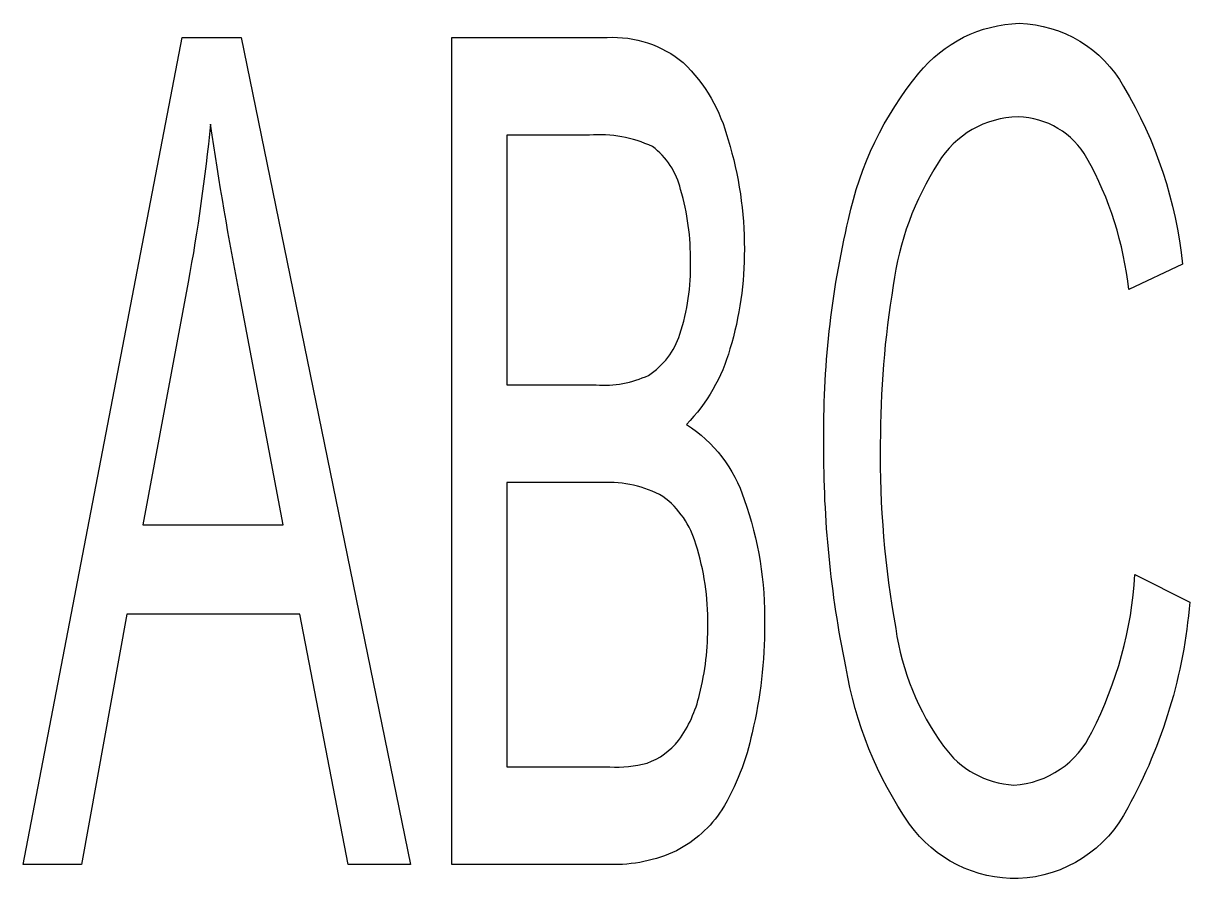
# Model space of a CAD drawing. Header units: millimetres. Extents: x 10 to 24.1, y 9.7 to 20.
import ezdxf

# ---------------------------------------------------------------- set-up
doc = ezdxf.new("R2010")
doc.units = ezdxf.units.MM
doc.layers.get('0').update_dxf_attribs({"lineweight": 25, "true_color": 0xffffff})

msp = doc.modelspace()

# ---------------------------------------------------------------- linework, layer by layer
at = {"flags": 128}
for points in [[(23.433, 13.336), (24.095, 13.001, -0.105914), (23.346, 10.515, -0.271427), (22.024, 9.659, -0.246122), (20.709, 10.317, -0.10969), (19.939, 12.224, -0.052224), (19.674, 14.905, -0.062304), (19.973, 17.63, -0.121043), (20.822, 19.396, -0.21855), (22.035, 20, -0.264463), (23.296, 19.236, -0.109505), (24.009, 17.087), (23.358, 16.78, 0.101111), (22.853, 18.37, 0.266238), (22.021, 18.868, 0.258762), (21.057, 18.315, 0.110462), (20.513, 16.832, 0.041813), (20.356, 14.911, 0.047696), (20.542, 12.684, 0.122971), (21.12, 11.262, 0.229873), (21.97, 10.791, 0.277188), (22.911, 11.432, 0.104308)], [(15.18, 9.829), (15.18, 19.829), (17.056, 19.829, -0.186315), (17.975, 19.526, -0.137362), (18.517, 18.591, -0.075886), (18.713, 17.271, -0.074986), (18.539, 16.064, -0.124795), (18.014, 15.15, -0.173492), (18.712, 14.243, -0.090849), (18.956, 12.729, -0.060368), (18.807, 11.422, -0.084199), (18.441, 10.491, -0.131019), (17.893, 9.997, -0.118133), (17.086, 9.829)], [(11.443, 13.936), (13.138, 13.936), (12.616, 16.705, -0.010856), (12.261, 18.779, -0.020629), (11.992, 16.869)], [(15.842, 15.628), (16.923, 15.628, 0.127796), (17.554, 15.744, 0.175488), (17.934, 16.241, 0.086951), (18.062, 17.115, 0.076211), (17.943, 17.991, 0.176886), (17.602, 18.51, 0.130415), (16.841, 18.649), (15.842, 18.649)], [(15.842, 11.01), (17.086, 11.01, 0.077918), (17.537, 11.057, 0.141048), (17.919, 11.33, 0.100814), (18.171, 11.886, 0.065872), (18.27, 12.729, 0.08333), (18.127, 13.701, 0.165384), (17.729, 14.28, 0.143742), (16.998, 14.447), (15.842, 14.447)]]:
    msp.add_lwpolyline(points, format="xyb", close=True, dxfattribs=at)
msp.add_lwpolyline([(10, 9.829), (11.92, 19.829), (12.633, 19.829), (14.679, 9.829), (13.926, 9.829), (13.342, 12.858), (11.252, 12.858), (10.703, 9.829)], close=True, dxfattribs=at)

doc.saveas('drawing.dxf')
